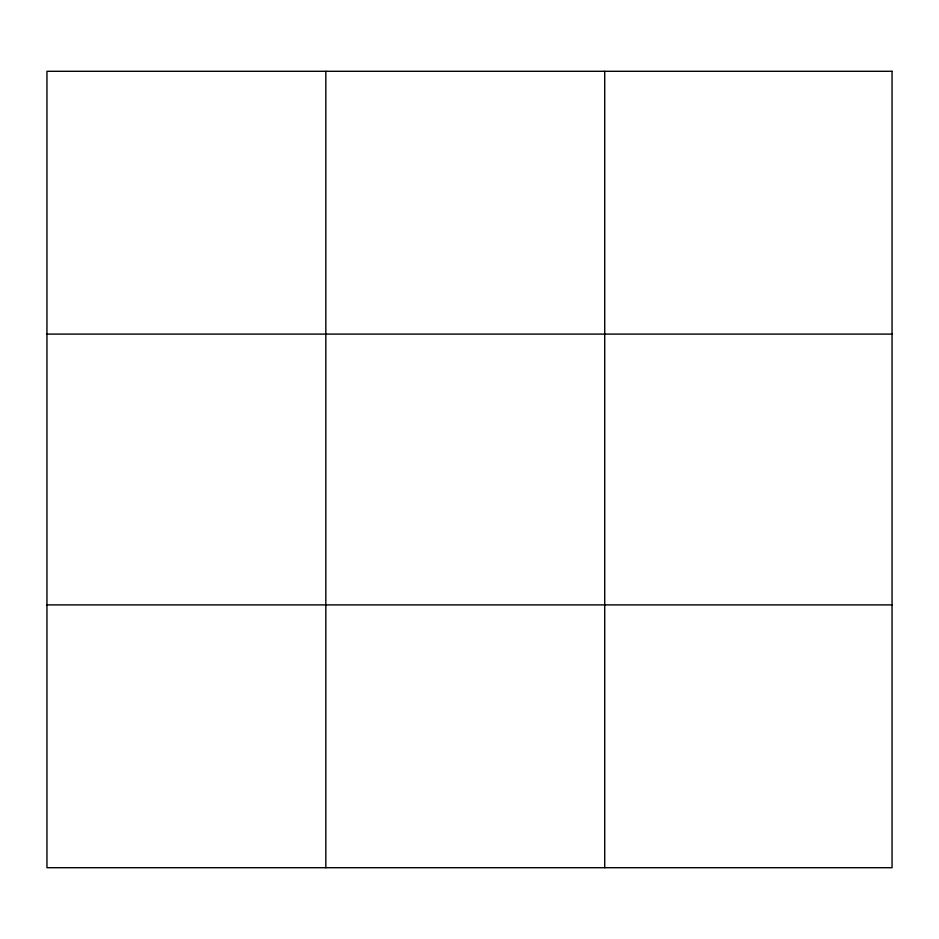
<?xml version="1.0" encoding="UTF-8"?>
<svg xmlns="http://www.w3.org/2000/svg" width="939" height="939" viewBox="0 0 939 939"><rect width="100%" height="100%" fill="white"/><g stroke="black" fill="none" stroke-linecap="round" stroke-linejoin="round"><path stroke-width="1.41" d="M325.833 71.294L325.833 867.706M604.716 71.294L604.716 867.706M46.95 334.108L892.05 334.108M46.95 604.892L892.05 604.892M892.05 71.294L892.05 867.706L46.95 867.706L46.95 71.294L892.05 71.294"/></g></svg>
